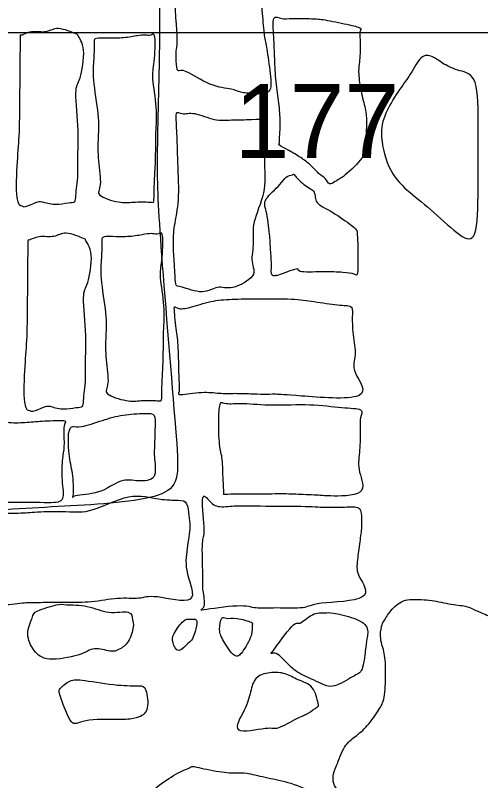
# Model space of a CAD drawing. Extents: x -290.1 to -249.4, y -285.3 to -250.8.
# Drawn here: x -273.584 to -272.008, y -274.533 to -271.942 of the extents above; entities that cross this region are included whole.
import ezdxf

# ---------------------------------------------------------------- set-up
doc = ezdxf.new("R2010")
doc.units = 0
for name, color, linetype in [('Brick', 7, 'Continuous'), ('Quadrats', 7, 'Continuous'), ('Stone_Masonry', 7, 'Continuous'), ('Unit Numbers', 7, 'Continuous')]:
    doc.layers.add(name, color=color, linetype=linetype)

msp = doc.modelspace()

# ---------------------------------------------------------------- linework, layer by layer
at = {"layer": 'Brick'}
for points in [[(-273.3953, -273.6025), (-273.277, -273.5957), (-273.023, -273.579), (-273.032, -273.449), (-273.098, -272.656), (-273.107, -272.459), (-273.093, -272.009), (-273.097, -271.8), (-273.094, -271.536), (-273.094, -270.934), (-273.09, -270.734), (-273.127, -270.665), (-273.352, -270.699), (-273.942, -270.726), (-274.339, -270.726), (-274.757, -270.749), (-274.982, -270.78), (-275.281, -270.715), (-275.228, -271.218), (-275.191, -271.575), (-275.172, -272.117), (-275.146, -272.42), (-275.164, -272.79), (-275.149, -272.943), (-275.151, -273.072), (-275.16, -273.134), (-275.162, -273.261), (-275.145, -273.709), (-274.989, -273.709), (-274.634, -273.701), (-274.46, -273.717), (-274.218, -273.677), (-273.733, -273.62), (-273.5137, -273.6093), (-273.3953, -273.6025)], [(-272.7728, -272.2072), (-272.754, -272.2083), (-272.714, -272.211), (-272.72, -272.145), (-272.733, -272.044), (-272.741, -272.02), (-272.748, -271.935), (-272.755, -271.857), (-272.749, -271.81), (-272.771, -271.703), (-272.767, -271.675), (-272.774, -271.57), (-272.78, -271.58), (-272.763, -271.562), (-272.832, -271.563), (-272.872, -271.564), (-272.944, -271.56), (-272.976, -271.567), (-273.039, -271.568), (-273.053, -271.576), (-273.053, -271.565), (-273.052, -271.674), (-273.061, -271.74), (-273.046, -271.837), (-273.039, -271.977), (-273.039, -271.956), (-273.033, -272.045), (-273.041, -272.056), (-273.038, -272.114), (-273.034, -272.137), (-273.017, -272.119), (-272.923, -272.185), (-272.842, -272.191), (-272.827, -272.204), (-272.7917, -272.206), (-272.7728, -272.2072)], [(-272.467, -272.4822), (-272.4493, -272.4677), (-272.396, -272.417), (-272.405, -272.394), (-272.397, -272.358), (-272.395, -272.323), (-272.394, -272.269), (-272.41, -272.221), (-272.424, -272.138), (-272.419, -272.109), (-272.414, -272.033), (-272.42, -271.994), (-272.407, -271.985), (-272.453, -271.974), (-272.546, -271.955), (-272.572, -271.954), (-272.653, -271.951), (-272.681, -271.958), (-272.715, -271.936), (-272.708, -272.017), (-272.706, -272.087), (-272.702, -272.169), (-272.691, -272.24), (-272.685, -272.305), (-272.69, -272.357), (-272.688, -272.38), (-272.698, -272.378), (-272.658, -272.399), (-272.616, -272.424), (-272.584, -272.447), (-272.556, -272.481), (-272.533, -272.492), (-272.521, -272.52), (-272.502, -272.504), (-272.4847, -272.4967), (-272.467, -272.4822)], [(-273.449, -272.5815), (-273.4657, -272.5807), (-273.501, -272.57), (-273.506, -272.573), (-273.559, -272.594), (-273.557, -272.586), (-273.585, -272.586), (-273.578, -272.422), (-273.57, -272.351), (-273.569, -272.192), (-273.569, -272.166), (-273.568, -272.061), (-273.567, -272.032), (-273.567, -272.003), (-273.566, -272.015), (-273.534, -271.993), (-273.473, -272.004), (-273.447, -271.977), (-273.362, -272.011), (-273.38, -272.005), (-273.343, -272.046), (-273.365, -272.175), (-273.385, -272.179), (-273.367, -272.346), (-273.374, -272.426), (-273.371, -272.483), (-273.375, -272.519), (-273.38, -272.555), (-273.379, -272.576), (-273.401, -272.575), (-273.4323, -272.5823), (-273.449, -272.5815)], [(-273.235, -272.5738), (-273.2563, -272.57), (-273.317, -272.55), (-273.289, -272.527), (-273.305, -272.432), (-273.304, -272.352), (-273.299, -272.289), (-273.325, -272.148), (-273.317, -272.091), (-273.317, -272.024), (-273.317, -272.031), (-273.317, -272.018), (-273.27, -272.02), (-273.216, -272.02), (-273.166, -272.01), (-273.145, -272.008), (-273.125, -272.013), (-273.107, -271.993), (-273.113, -272.113), (-273.123, -272.145), (-273.102, -272.258), (-273.109, -272.34), (-273.108, -272.424), (-273.112, -272.488), (-273.114, -272.539), (-273.114, -272.578), (-273.118, -272.574), (-273.189, -272.573), (-273.2137, -272.5777), (-273.235, -272.5738)], [(-272.847, -272.8632), (-272.824, -272.858), (-272.76, -272.822), (-272.79, -272.781), (-272.773, -272.709), (-272.786, -272.649), (-272.734, -272.543), (-272.742, -272.439), (-272.739, -272.396), (-272.742, -272.334), (-272.74, -272.313), (-272.732, -272.29), (-272.779, -272.296), (-272.857, -272.295), (-272.905, -272.301), (-272.983, -272.267), (-273.021, -272.281), (-273.043, -272.259), (-273.036, -272.331), (-273.035, -272.413), (-273.027, -272.567), (-273.043, -272.638), (-273.051, -272.703), (-273.045, -272.78), (-273.043, -272.828), (-273.04, -272.863), (-273.032, -272.855), (-272.945, -272.89), (-272.898, -272.853), (-272.87, -272.8683), (-272.847, -272.8632)], [(-272.6933, -272.8218), (-272.6797, -272.8173), (-272.611, -272.79), (-272.641, -272.814), (-272.54, -272.809), (-272.469, -272.812), (-272.432, -272.817), (-272.424, -272.83), (-272.423, -272.735), (-272.427, -272.671), (-272.426, -272.673), (-272.436, -272.659), (-272.511, -272.605), (-272.575, -272.577), (-272.562, -272.538), (-272.609, -272.518), (-272.644, -272.476), (-272.639, -272.482), (-272.671, -272.487), (-272.679, -272.51), (-272.748, -272.57), (-272.734, -272.593), (-272.721, -272.694), (-272.721, -272.725), (-272.715, -272.787), (-272.72, -272.832), (-272.693, -272.817), (-272.707, -272.8263), (-272.6933, -272.8218)], [(-273.423, -273.2743), (-273.4397, -273.2733), (-273.475, -273.262), (-273.48, -273.266), (-273.533, -273.286), (-273.531, -273.279), (-273.559, -273.279), (-273.552, -273.115), (-273.544, -273.043), (-273.543, -272.885), (-273.543, -272.859), (-273.542, -272.754), (-273.541, -272.724), (-273.541, -272.696), (-273.54, -272.708), (-273.508, -272.686), (-273.447, -272.697), (-273.421, -272.669), (-273.336, -272.704), (-273.354, -272.698), (-273.317, -272.739), (-273.339, -272.867), (-273.359, -272.872), (-273.341, -273.039), (-273.348, -273.118), (-273.345, -273.175), (-273.349, -273.212), (-273.354, -273.248), (-273.353, -273.269), (-273.375, -273.268), (-273.4063, -273.2753), (-273.423, -273.2743)], [(-273.209, -273.2458), (-273.2303, -273.242), (-273.291, -273.222), (-273.263, -273.198), (-273.279, -273.105), (-273.278, -273.025), (-273.273, -272.962), (-273.299, -272.82), (-273.291, -272.764), (-273.291, -272.697), (-273.291, -272.703), (-273.291, -272.689), (-273.244, -272.692), (-273.19, -272.692), (-273.14, -272.682), (-273.119, -272.68), (-273.099, -272.686), (-273.081, -272.665), (-273.087, -272.785), (-273.097, -272.818), (-273.076, -272.93), (-273.083, -273.012), (-273.082, -273.096), (-273.086, -273.16), (-273.088, -273.212), (-273.088, -273.25), (-273.092, -273.246), (-273.163, -273.245), (-273.1877, -273.2497), (-273.209, -273.2458)], [(-272.6145, -273.2307), (-272.5567, -273.2353), (-272.356, -273.252), (-272.453, -273.143), (-272.426, -273.095), (-272.443, -273.024), (-272.443, -272.946), (-272.441, -272.923), (-272.485, -272.925), (-272.577, -272.91), (-272.639, -272.901), (-272.767, -272.902), (-272.853, -272.902), (-272.921, -272.908), (-272.995, -272.933), (-273.04, -272.939), (-273.049, -272.914), (-273.038, -273.01), (-273.031, -273.057), (-273.03, -273.171), (-273.025, -273.22), (-273.04, -273.232), (-272.947, -273.215), (-272.894, -273.224), (-272.84, -273.222), (-272.786, -273.224), (-272.743, -273.226), (-272.703, -273.224), (-272.6723, -273.226), (-272.6145, -273.2307)], [(-272.515, -273.569), (-272.4897, -273.5697), (-272.383, -273.571), (-272.427, -273.483), (-272.418, -273.426), (-272.415, -273.346), (-272.419, -273.303), (-272.4, -273.272), (-272.473, -273.272), (-272.583, -273.256), (-272.717, -273.264), (-272.816, -273.253), (-272.878, -273.26), (-272.891, -273.243), (-272.896, -273.303), (-272.894, -273.406), (-272.881, -273.437), (-272.881, -273.521), (-272.876, -273.563), (-272.882, -273.565), (-272.851, -273.562), (-272.776, -273.564), (-272.676, -273.561), (-272.624, -273.564), (-272.535, -273.567), (-272.5403, -273.5683), (-272.515, -273.569)], [(-273.167, -273.5178), (-273.1467, -273.5193), (-273.102, -273.516), (-273.115, -273.44), (-273.112, -273.389), (-273.111, -273.334), (-273.108, -273.289), (-273.14, -273.289), (-273.221, -273.293), (-273.286, -273.311), (-273.37, -273.341), (-273.389, -273.33), (-273.407, -273.343), (-273.402, -273.444), (-273.387, -273.495), (-273.385, -273.587), (-273.399, -273.564), (-273.297, -273.565), (-273.224, -273.507), (-273.1873, -273.5163), (-273.167, -273.5178)], [(-273.4737, -273.5917), (-273.443, -273.5917), (-273.415, -273.589), (-273.428, -273.518), (-273.425, -273.434), (-273.416, -273.4), (-273.424, -273.32), (-273.401, -273.312), (-273.49, -273.315), (-273.542, -273.319), (-273.606, -273.324), (-273.659, -273.305), (-273.646, -273.375), (-273.651, -273.449), (-273.649, -273.528), (-273.646, -273.559), (-273.661, -273.595), (-273.599, -273.589), (-273.5043, -273.5917), (-273.4737, -273.5917)], [(-273.1022, -273.9108), (-273.068, -273.915), (-272.954, -273.945), (-273.012, -273.828), (-273.003, -273.746), (-272.989, -273.665), (-272.998, -273.64), (-272.999, -273.587), (-273.028, -273.582), (-273.091, -273.584), (-273.195, -273.555), (-273.33, -273.629), (-273.406, -273.62), (-273.52, -273.622), (-273.564, -273.628), (-273.67, -273.627), (-273.682, -273.63), (-273.719, -273.656), (-273.715, -273.66), (-273.723, -273.75), (-273.719, -273.828), (-273.709, -273.845), (-273.699, -273.915), (-273.642, -273.945), (-273.549, -273.929), (-273.522, -273.931), (-273.412, -273.928), (-273.327, -273.931), (-273.235, -273.911), (-273.159, -273.92), (-273.1363, -273.9067), (-273.1022, -273.9108)], [(-272.5472, -273.9322), (-272.5083, -273.9277), (-272.361, -273.925), (-272.43, -273.835), (-272.427, -273.797), (-272.419, -273.73), (-272.41, -273.675), (-272.412, -273.649), (-272.412, -273.604), (-272.453, -273.606), (-272.542, -273.608), (-272.59, -273.603), (-272.799, -273.603), (-272.839, -273.601), (-272.903, -273.61), (-272.93, -273.583), (-272.958, -273.549), (-272.938, -273.713), (-272.954, -273.703), (-272.947, -273.854), (-272.952, -273.883), (-272.934, -273.952), (-272.981, -273.96), (-272.811, -273.934), (-272.774, -273.952), (-272.706, -273.946), (-272.594, -273.952), (-272.586, -273.9367), (-272.5472, -273.9322)]]:
    msp.add_open_spline(points, degree=3, dxfattribs=at)
at = {"layer": 'Quadrats'}
msp.add_line((-282, -272), (-270, -272), dxfattribs=at)
at = {"layer": 'Stone_Masonry'}
for points in [[(-272.0787, -272.1297), (-272.0587, -272.1353), (-272.016, -272.142), (-272.017, -272.32), (-272.016, -272.534), (-272.02, -272.711), (-272.072, -272.698), (-272.17, -272.604), (-272.249, -272.542), (-272.319, -272.478), (-272.352, -272.345), (-272.334, -272.275), (-272.288, -272.198), (-272.245, -272.144), (-272.211, -272.074), (-272.171, -272.078), (-272.136, -272.108), (-272.0987, -272.124), (-272.0787, -272.1297)], [(-271.8845, -274.1192), (-271.888, -274.111), (-271.896, -274.097), (-271.909, -274.073), (-271.922, -274.051), (-271.935, -274.03), (-271.943, -274.011), (-271.954, -273.997), (-271.968, -273.981), (-271.985, -273.972), (-272.015, -273.962), (-272.051, -273.941), (-272.103, -273.937), (-272.183, -273.92), (-272.201, -273.921), (-272.266, -273.915), (-272.311, -273.951), (-272.337, -273.995), (-272.344, -274.004), (-272.351, -274.054), (-272.332, -274.097), (-272.329, -274.168), (-272.333, -274.261), (-272.35, -274.288), (-272.392, -274.351), (-272.434, -274.384), (-272.47, -274.41), (-272.499, -274.49), (-272.511, -274.515), (-272.505, -274.553), (-272.488, -274.567), (-272.418, -274.592), (-272.365, -274.618), (-272.304, -274.655), (-272.255, -274.68), (-272.183, -274.734), (-272.161, -274.764), (-272.109, -274.831), (-272.116, -274.85), (-272.033, -274.876), (-272, -274.91), (-271.968, -274.92), (-271.887, -274.928), (-271.834, -274.917), (-271.793, -274.931), (-271.734, -274.879), (-271.736, -274.82), (-271.708, -274.759), (-271.699, -274.751), (-271.683, -274.666), (-271.678, -274.643), (-271.679, -274.615), (-271.692, -274.606), (-271.705, -274.524), (-271.809, -274.518), (-271.866, -274.492), (-271.918, -274.465), (-271.909, -274.419), (-271.929, -274.415), (-271.897, -274.351), (-271.891, -274.342), (-271.86, -274.274), (-271.865, -274.258), (-271.857, -274.244), (-271.853, -274.208), (-271.86, -274.187), (-271.865, -274.164), (-271.875, -274.146), (-271.881, -274.1273), (-271.8845, -274.1192)], [(-273.4678, -274.1208), (-273.4403, -274.123), (-273.357, -274.109), (-273.32, -274.077), (-273.257, -274.099), (-273.234, -274.09), (-273.199, -274.068), (-273.18, -274.005), (-273.189, -273.991), (-273.187, -273.953), (-273.27, -273.971), (-273.337, -273.937), (-273.423, -273.938), (-273.432, -273.932), (-273.523, -273.96), (-273.522, -273.974), (-273.551, -274.036), (-273.522, -274.096), (-273.4953, -274.1187), (-273.4678, -274.1208)], [(-272.8778, -274.0612), (-272.8683, -274.0773), (-272.839, -274.122), (-272.818, -274.104), (-272.778, -274.037), (-272.785, -274), (-272.773, -274), (-272.838, -273.978), (-272.873, -273.987), (-272.885, -273.971), (-272.896, -274.025), (-272.8873, -274.045), (-272.8778, -274.0612)], [(-272.6477, -274.011), (-272.665, -274.0293), (-272.731, -274.122), (-272.71, -274.086), (-272.659, -274.139), (-272.631, -274.168), (-272.549, -274.202), (-272.509, -274.224), (-272.434, -274.173), (-272.407, -274.168), (-272.398, -274.083), (-272.394, -274.056), (-272.385, -274.01), (-272.431, -273.981), (-272.519, -273.962), (-272.53, -273.965), (-272.578, -273.962), (-272.627, -274.012), (-272.6303, -273.9927), (-272.6477, -274.011)], [(-273.0498, -274.0658), (-273.0467, -274.077), (-273.034, -274.107), (-272.995, -274.061), (-272.985, -274.059), (-272.971, -274.017), (-272.965, -273.981), (-272.996, -273.989), (-273.01, -273.981), (-273.053, -274.04), (-273.053, -274.0547), (-273.0498, -274.0658)], [(-272.7378, -274.355), (-272.7643, -274.358), (-272.863, -274.382), (-272.801, -274.288), (-272.787, -274.231), (-272.775, -274.18), (-272.723, -274.164), (-272.667, -274.167), (-272.629, -274.193), (-272.572, -274.208), (-272.556, -274.283), (-272.557, -274.278), (-272.594, -274.308), (-272.621, -274.315), (-272.704, -274.364), (-272.7113, -274.352), (-272.7378, -274.355)], [(-273.4282, -274.2552), (-273.4203, -274.2773), (-273.393, -274.358), (-273.364, -274.324), (-273.221, -274.325), (-273.208, -274.326), (-273.163, -274.32), (-273.13, -274.295), (-273.14, -274.214), (-273.16, -274.21), (-273.226, -274.213), (-273.365, -274.19), (-273.397, -274.189), (-273.44, -274.225), (-273.436, -274.233), (-273.4282, -274.2552)], [(-272.741, -275.2427), (-272.709, -275.243), (-272.597, -275.237), (-272.562, -275.155), (-272.502, -275.128), (-272.453, -275.076), (-272.391, -275.03), (-272.354, -274.968), (-272.341, -274.95), (-272.324, -274.844), (-272.339, -274.804), (-272.386, -274.721), (-272.427, -274.682), (-272.485, -274.609), (-272.572, -274.571), (-272.664, -274.534), (-272.739, -274.522), (-272.808, -274.503), (-272.83, -274.507), (-272.887, -274.505), (-272.987, -274.483), (-272.98, -274.483), (-273.038, -274.507), (-273.107, -274.553), (-273.158, -274.603), (-273.252, -274.657), (-273.318, -274.781), (-273.35, -274.784), (-273.353, -274.863), (-273.339, -274.928), (-273.308, -274.951), (-273.236, -274.956), (-273.158, -274.986), (-273.135, -275.021), (-273.083, -275.069), (-273.045, -275.116), (-272.995, -275.186), (-272.961, -275.22), (-272.878, -275.223), (-272.872, -275.226), (-272.813, -275.23), (-272.789, -275.235), (-272.773, -275.2423), (-272.741, -275.2427)]]:
    msp.add_open_spline(points, degree=3, dxfattribs=at)

# ---------------------------------------------------------------- texts
at = {"layer": 'Unit Numbers'}
msp.add_text('177', height=0.25, dxfattribs=at).set_placement((-272.8414, -272.425))

doc.saveas('drawing.dxf')
